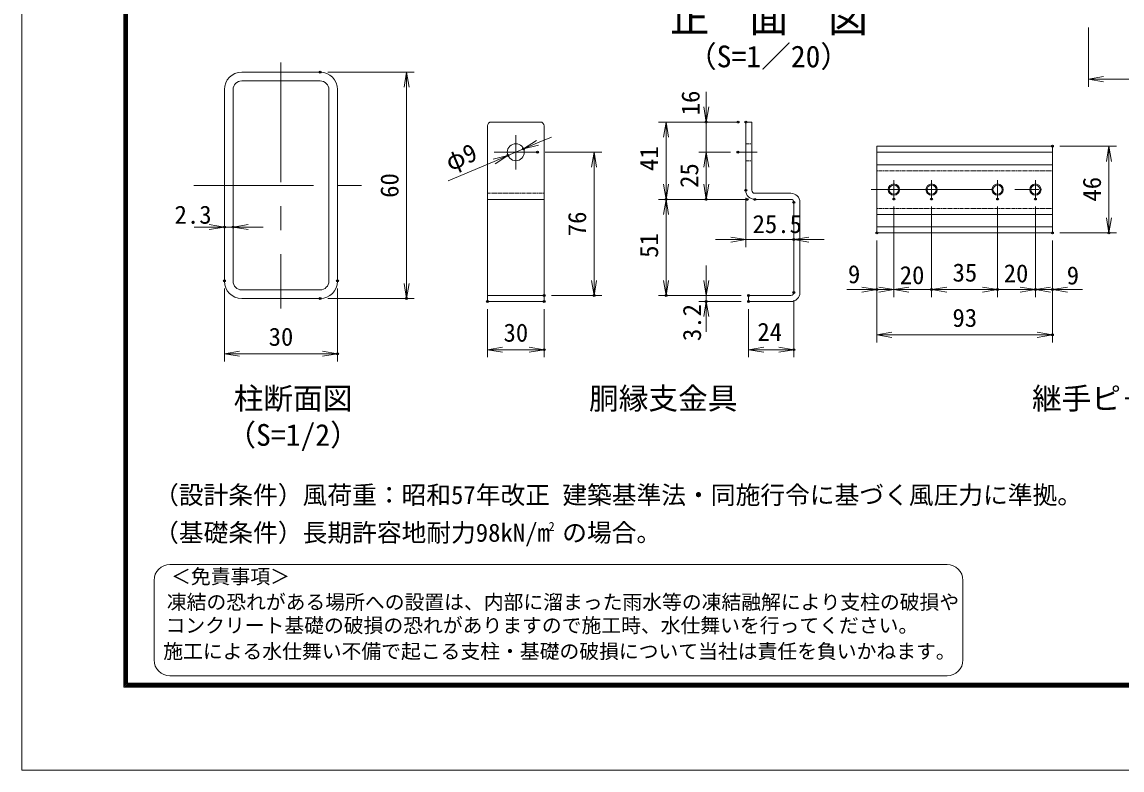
# Model space of a CAD drawing. Units: millimetres, scale not verified, with parts at other scales. Extents: x -4200 to 4200, y -2970 to 2970.
# Drawn here: x -4200 to -1285, y -2970 to -987 of the extents above; entities that cross this region are included whole.
import ezdxf
from ezdxf.enums import TextEntityAlignment as Align

# ---------------------------------------------------------------- set-up
doc = ezdxf.new("R2010")
doc.units = ezdxf.units.MM
doc.header["$LTSCALE"] = 10
doc.header["$PDMODE"] = 32
doc.header["$PDSIZE"] = 5
doc.linetypes.add('USER1', pattern=[50.8, 31.75, -6.35, 6.35, -6.35])
doc.linetypes.add('USER2', pattern=[0.375, 0.25, -0.125])
for name, color, linetype, lineweight in [('0-0_D-TTL-TXT', 7, 'Continuous', 18), ('0-1_D-BMK', 2, 'USER1', 13), ('0-2_D-STR3', 3, 'Continuous', 13), ('0-3_D-STR-DIM', 7, 'Continuous', 13), ('0-4_0', 7, 'Continuous', 18), ('0-7_D-STR1', 1, 'Continuous', 18), ('0-8_D-TTL', 7, 'Continuous', 18)]:
    doc.layers.add(name, color=color, linetype=linetype, lineweight=lineweight)
doc.layers.add('0-5_Defpoints', color=253, linetype='Continuous')
doc.styles.add('ＭＳ ゴシック', font='')
doc.styles.get('ＭＳ ゴシック').set_extended_font_data('MS Gothic')

# ---------------------------------------------------------------- blocks, each defined once
blk = doc.blocks.new('_Open')
at = {"layer": '0-4_0'}
blk.add_line((-10, 1.667), (0, 0), dxfattribs=at)
blk.add_lwpolyline([(-10, -1.667), (0, 0), (-10, 0)], dxfattribs=at)

msp = doc.modelspace()

# ---------------------------------------------------------------- linework, layer by layer
at = {"layer": '0-0_D-TTL-TXT', "color": 2}
for p, q in [((-1748.51, -2425.23), (-3808.16, -2425.23)), ((-3850.27, -2467.34), (-3850.27, -2677.89)), ((-1706.4, -2677.89), (-1706.4, -2467.34)), ((-3808.16, -2720), (-1748.51, -2720))]:
    msp.add_line(p, q, dxfattribs=at)
for centre, start, end in [((-3808.16, -2467.34), 90, 180), ((-1748.51, -2467.34), 0, 90), ((-3808.16, -2677.89), 180, 270), ((-1748.51, -2677.89), 270, 0)]:
    msp.add_arc(centre, 42.11, start, end, dxfattribs=at)
at = {"layer": '0-1_D-BMK'}
for p, q in [((-3513.94, -1094.01), (-3513.94, -1745.99)), ((-2891.48, -1286.47), (-2891.48, -1377.57)), ((-2833.98, -1332.02), (-2948.98, -1332.02)), ((-2302.63, -1332.02), (-2251.69, -1332.02)), ((-3744.94, -1420), (-3282.94, -1420)), ((-1889.44, -1406.23), (-1889.44, -1456.23)), ((-1789.44, -1406.23), (-1789.44, -1456.23)), ((-1614.44, -1406.23), (-1614.44, -1456.23)), ((-1514.44, -1406.23), (-1514.44, -1456.23)), ((-1949.44, -1431.23), (-1454.44, -1431.23))]:
    msp.add_line(p, q, dxfattribs=at)
at = {"layer": '0-2_D-STR3'}
for p, q in [((-2956.48, -1252.02), (-2826.48, -1252.02)), ((-2281.94, -1252.02), (-2281.94, -1433.02)), ((-2281.94, -1252.02), (-2265.94, -1252.02)), ((-2265.94, -1252.02), (-2265.94, -1433.02)), ((-2966.48, -1262.02), (-2966.48, -1728.02)), ((-2816.48, -1262.02), (-2816.48, -1728.02)), ((-1934.44, -1316.23), (-1934.44, -1546.23)), ((-1934.44, -1316.23), (-1469.44, -1316.23)), ((-1934.44, -1332.23), (-1469.44, -1332.23)), ((-1469.44, -1316.23), (-1469.44, -1546.23)), ((-1469.44, -1365.23), (-1934.44, -1365.23)), ((-2966.48, -1457.02), (-2816.48, -1457.02)), ((-2257.94, -1441.02), (-2162.44, -1441.02)), ((-2257.94, -1457.02), (-2162.44, -1457.02)), ((-2154.44, -1465.02), (-2154.44, -1704.02)), ((-2138.44, -1465.02), (-2138.44, -1704.02)), ((-1469.44, -1497.23), (-1934.44, -1497.23)), ((-1934.44, -1530.23), (-1469.44, -1530.23)), ((-1934.44, -1546.23), (-1469.44, -1546.23)), ((-2966.48, -1712.02), (-2816.48, -1712.02)), ((-2274.44, -1712.02), (-2162.44, -1712.02)), ((-2274.44, -1712.02), (-2274.44, -1728.02)), ((-2966.48, -1728.02), (-2816.48, -1728.02)), ((-2274.44, -1728.02), (-2162.44, -1728.02))]:
    msp.add_line(p, q, dxfattribs=at)
at = {"layer": '0-2_D-STR3', "linetype": 'USER2'}
for p, q in [((-2281.94, -1309.52), (-2265.94, -1309.52)), ((-2281.94, -1354.52), (-2265.94, -1354.52)), ((-1469.44, -1381.23), (-1934.44, -1381.23)), ((-2966.48, -1441.02), (-2816.48, -1441.02)), ((-1469.44, -1481.23), (-1934.44, -1481.23))]:
    msp.add_line(p, q, dxfattribs=at)
at = {"layer": '0-2_D-STR3'}
for centre, radius in [((-2891.48, -1332.02), 22.5), ((-1889.44, -1431.23), 15), ((-1889.44, -1431.23), 12.29), ((-1789.44, -1431.23), 15), ((-1789.44, -1431.23), 12.29), ((-1614.44, -1431.23), 15), ((-1614.44, -1431.23), 12.29), ((-1514.44, -1431.23), 15), ((-1514.44, -1431.23), 12.29)]:
    msp.add_circle(centre, radius, dxfattribs=at)
for centre, radius, start, end in [((-2956.48, -1262.02), 10, 90, 180), ((-2826.48, -1262.02), 10, 0, 90), ((-2257.94, -1433.02), 24, 180, 270), ((-2257.94, -1433.02), 8, 180, 270), ((-2162.44, -1465.02), 24, 0, 90), ((-2162.44, -1465.02), 8, 0, 90), ((-2162.44, -1704.02), 8, 270, 0), ((-2162.44, -1704.02), 24, 270, 0)]:
    msp.add_arc(centre, radius, start, end, dxfattribs=at)
at = {"layer": '0-3_D-STR-DIM'}
for p, q in [((-1373.41, -1001.08), (-1373.41, -1158.4)), ((-3389.94, -1120), (-3161.07, -1120)), ((-3181.07, -1120), (-3181.07, -1720)), ((-1373.41, -1138.4), (-1073.41, -1138.4)), ((-2386.68, -1212.02), (-2386.68, -1172.02)), ((-2321.94, -1252.02), (-2513.15, -1252.02)), ((-2493.15, -1252.02), (-2493.15, -1457.02)), ((-2301.94, -1252.02), (-2406.68, -1252.02)), ((-2386.68, -1332.02), (-2386.68, -1252.02)), ((-2833.97, -1307.54), (-2797.17, -1291.87)), ((-2912.18, -1340.83), (-2870.77, -1323.2)), ((-2813.98, -1332.02), (-2663.84, -1332.02)), ((-2683.84, -1332.02), (-2683.84, -1712.02)), ((-2322.63, -1332.02), (-2406.68, -1332.02)), ((-2322.63, -1332.02), (-2406.68, -1332.02)), ((-2386.68, -1332.02), (-2386.68, -1457.02)), ((-1449.44, -1316.23), (-1299.44, -1316.23)), ((-1319.44, -1316.23), (-1319.44, -1546.23)), ((-3070.34, -1408.16), (-2948.98, -1356.5)), ((-2386.68, -1372.02), (-2386.68, -1412.02)), ((-2277.94, -1457.02), (-2513.15, -1457.02)), ((-2297.94, -1457.02), (-2513.15, -1457.02)), ((-2493.15, -1457.02), (-2493.15, -1712.02)), ((-2277.94, -1457.02), (-2406.68, -1457.02)), ((-2281.94, -1453.02), (-2281.94, -1583.53)), ((-2154.44, -1485.02), (-2154.44, -1583.53)), ((-1889.44, -1476.23), (-1889.44, -1716.23)), ((-1889.44, -1476.23), (-1889.44, -1716.23)), ((-1789.44, -1476.23), (-1789.44, -1716.23)), ((-1789.44, -1476.23), (-1789.44, -1716.23)), ((-1614.44, -1476.23), (-1614.44, -1716.23)), ((-1614.44, -1476.23), (-1614.44, -1716.23)), ((-1514.44, -1476.23), (-1514.44, -1716.23)), ((-1514.44, -1476.23), (-1514.44, -1716.23)), ((-3703.94, -1530.38), (-3743.94, -1530.38)), ((-3640.94, -1530.38), (-3663.94, -1530.38)), ((-3600.94, -1530.38), (-3560.94, -1530.38)), ((-2321.94, -1563.53), (-2361.94, -1563.53)), ((-2281.94, -1563.53), (-2154.44, -1563.53)), ((-2114.44, -1563.53), (-2074.44, -1563.53)), ((-1934.44, -1566.23), (-1934.44, -1716.23)), ((-1934.44, -1566.23), (-1934.44, -1836.23)), ((-1469.44, -1566.23), (-1469.44, -1716.23)), ((-1469.44, -1566.23), (-1469.44, -1836.23)), ((-1449.44, -1546.23), (-1299.44, -1546.23)), ((-2386.68, -1672.02), (-2386.68, -1632.02)), ((-3663.94, -1693.2), (-3663.94, -1886.5)), ((-3389.94, -1720), (-3161.07, -1720)), ((-3363.94, -1693.2), (-3363.94, -1886.5)), ((-2796.48, -1712.02), (-2663.84, -1712.02)), ((-2294.44, -1712.02), (-2513.15, -1712.02)), ((-2294.44, -1712.02), (-2406.68, -1712.02)), ((-2386.68, -1712.02), (-2386.68, -1728.02)), ((-1974.44, -1696.23), (-2014.44, -1696.23)), ((-1929.44, -1696.23), (-1969.44, -1696.23)), ((-1889.44, -1696.23), (-1934.44, -1696.23)), ((-1889.44, -1696.23), (-1789.44, -1696.23)), ((-1849.44, -1696.23), (-1809.44, -1696.23)), ((-1789.44, -1696.23), (-1614.44, -1696.23)), ((-1749.44, -1696.23), (-1709.44, -1696.23)), ((-1654.44, -1696.23), (-1694.44, -1696.23)), ((-1614.44, -1696.23), (-1514.44, -1696.23)), ((-1554.44, -1696.23), (-1594.44, -1696.23)), ((-1514.44, -1696.23), (-1469.44, -1696.23)), ((-1474.44, -1696.23), (-1434.44, -1696.23)), ((-1429.44, -1696.23), (-1389.44, -1696.23)), ((-2966.48, -1748.02), (-2966.48, -1875.58)), ((-2816.48, -1748.02), (-2816.48, -1875.58)), ((-2294.44, -1728.02), (-2406.68, -1728.02)), ((-2274.44, -1748.02), (-2274.44, -1875.58)), ((-2154.44, -1724.02), (-2154.44, -1875.58)), ((-2386.68, -1768.02), (-2386.68, -1808.02)), ((-1934.44, -1816.23), (-1469.44, -1816.23)), ((-2966.48, -1855.58), (-2816.48, -1855.58)), ((-2274.44, -1855.58), (-2154.44, -1855.58)), ((-3663.94, -1866.5), (-3363.94, -1866.5))]:
    msp.add_line(p, q, dxfattribs=at)
at = {"layer": '0-5_Defpoints'}
for p in [(-3409.94, -1120), (-2386.68, -1252.02), (-2301.94, -1252.02), (-2281.94, -1252.02), (-2912.18, -1340.83), (-2870.77, -1323.2), (-2833.98, -1332.02), (-2302.63, -1332.02), (-1469.44, -1316.23), (-2493.15, -1457.02), (-2386.68, -1457.02), (-2281.94, -1433.02), (-2277.94, -1457.02), (-2257.94, -1457.02), (-1889.44, -1456.23), (-1789.44, -1456.23), (-1614.44, -1456.23), (-1514.44, -1456.23), (-2154.44, -1465.02), (-3663.94, -1530.38), (-3640.94, -1530.38), (-1934.44, -1546.23), (-1469.44, -1546.23), (-1469.44, -1546.23), (-1319.44, -1546.23), (-2154.44, -1563.53), (-3663.94, -1673.2), (-3363.94, -1673.2), (-3409.94, -1720), (-3181.07, -1720), (-2816.48, -1712.02), (-2683.84, -1712.02), (-2493.15, -1712.02), (-2274.44, -1712.02), (-2154.44, -1704.02), (-1934.44, -1696.23), (-1789.44, -1696.23), (-1614.44, -1696.23), (-1514.44, -1696.23), (-1469.44, -1696.23), (-2966.48, -1728.02), (-2816.48, -1728.02), (-2386.68, -1728.02), (-2274.44, -1728.02), (-2274.44, -1728.02), (-1469.44, -1816.23), (-3363.94, -1866.5), (-2816.48, -1855.58), (-2154.44, -1855.58)]:
    msp.add_point(p, dxfattribs=at)
at = {"layer": '0-7_D-STR1'}
for p, q in [((-3617.94, -1120), (-3409.94, -1120)), ((-3663.94, -1166), (-3663.94, -1674)), ((-3640.94, -1166), (-3640.94, -1674)), ((-3617.94, -1143), (-3409.94, -1143)), ((-3386.94, -1166), (-3386.94, -1674)), ((-3363.94, -1166), (-3363.94, -1674)), ((-3617.94, -1697), (-3409.94, -1697)), ((-3617.94, -1720), (-3409.94, -1720))]:
    msp.add_line(p, q, dxfattribs=at)
for centre, radius, start, end in [((-3617.94, -1166), 46, 90, 180), ((-3409.94, -1166), 46, 0, 90), ((-3617.94, -1166), 23, 90, 180), ((-3409.94, -1166), 23, 0, 90), ((-3617.94, -1674), 46, 180, 270), ((-3617.94, -1674), 23, 180, 270), ((-3409.94, -1674), 23, 270, 0), ((-3409.94, -1674), 46, 270, 0)]:
    msp.add_arc(centre, radius, start, end, dxfattribs=at)
at = {"layer": '0-8_D-TTL'}
for points in [[(-4200.27, -2970), (4199.73, -2970), (4199.73, 2970), (-4200.27, 2970)], [(-3930.27, 2750), (3929.73, 2750), (3929.73, -2750), (-3930.27, -2750)], [(-3927.77, 2747.5), (3927.23, 2747.5), (3927.23, -2747.5), (-3927.77, -2747.5)], [(-3925.27, 2745), (3924.73, 2745), (3924.73, -2745), (-3925.27, -2745)], [(-3922.77, 2742.5), (3922.23, 2742.5), (3922.23, -2742.5), (-3922.77, -2742.5)], [(-3920.27, 2740), (3919.73, 2740), (3919.73, -2740), (-3920.27, -2740)]]:
    msp.add_lwpolyline(points, close=True, dxfattribs=at)

# ---------------------------------------------------------------- block references
at = {"layer": '0-3_D-STR-DIM', "xscale": 4, "yscale": 4}
for p, rotation in [((-3181.07, -1120), 90), ((-1373.41, -1138.4), 180), ((-2386.68, -1252.02), 270), ((-2493.15, -1252.02), 90), ((-2870.77, -1323.2), 203.06027), ((-2912.18, -1340.83), 23.06027), ((-2683.84, -1332.02), 90), ((-2386.68, -1332.02), 90), ((-2386.68, -1332.02), 90), ((-1319.44, -1316.23), 90), ((-2493.15, -1457.02), 270), ((-2386.68, -1457.02), 270), ((-2493.15, -1457.02), 90), ((-1319.44, -1546.23), 270), ((-3640.94, -1530.38), 180), ((-2154.44, -1563.53), 180), ((-3181.07, -1720), 270), ((-2683.84, -1712.02), 270), ((-2493.15, -1712.02), 270), ((-2386.68, -1712.02), 270), ((-1889.44, -1696.23), 180), ((-1789.44, -1696.23), 180), ((-1789.44, -1696.23), 180), ((-1514.44, -1696.23), 180), ((-1469.44, -1696.23), 180), ((-2386.68, -1728.02), 90), ((-1934.44, -1816.23), 180), ((-3663.94, -1866.5), 180), ((-2966.48, -1855.58), 180), ((-2274.44, -1855.58), 180)]:
    msp.add_blockref('_Open', p, dxfattribs=dict(at, rotation=rotation))
for p in [(-3663.94, -1530.38), (-2281.94, -1563.53), (-1934.44, -1696.23), (-1889.44, -1696.23), (-1614.44, -1696.23), (-1614.44, -1696.23), (-1514.44, -1696.23), (-1469.44, -1816.23), (-3363.94, -1866.5), (-2816.48, -1855.58), (-2154.44, -1855.58)]:
    msp.add_blockref('_Open', p, dxfattribs=at)

# ---------------------------------------------------------------- texts
at = {"layer": '0-0_D-TTL-TXT', "style": 'ＭＳ ゴシック'}
for s, height, p in [('正\u3000面\u3000図', 76.98, (-2483.31, -1036.83)), ('（S=1／20）', 57.7, (-2437.82, -1124.3)), ('柱断面図', 57.7, (-3639.19, -2031.1)), ('胴縁支金具', 57.7, (-2697.48, -2031.1)), ('継手ピ－ス', 57.7, (-1523.39, -2031.1)), ('（S=1/2）', 57.7, (-3658.68, -2127.74)), ('（設計条件）風荷重：昭和57年改正 建築基準法・同施行令に基づく風圧力に準拠。', 48.09, (-3850.27, -2279.25)), ('（基礎条件）長期許容地耐力98kN/m の場合。', 48.09, (-3850.27, -2379.25)), ('2', 24.05, (-2804.8, -2343.44)), ('＜免責事項＞ \u3000\u3000', 38.49, (-3805.04, -2487.7)), ('凍結の恐れがある場所への設置は、内部に溜まった雨水等の凍結融解により支柱の破損や', 38.49, (-3816.43, -2555.5)), ('コンクリート基礎の破損の恐れがありますので施工時、水仕舞いを行ってください。', 38.49, (-3819.89, -2617.33)), ('施工による水仕舞い不備で起こる支柱・基礎の破損について当社は責任を負いかねます。 ', 38.49, (-3825.78, -2685.97))]:
    msp.add_text(s, height=height, dxfattribs=at).set_placement(p, align=Align.BOTTOM_LEFT)
at = {"layer": '0-3_D-STR-DIM', "style": 'ＭＳ ゴシック'}
for s, rotation, p in [('16', 90, (-2389.98, -1234.15)), ('φ9', 23.06, (-3059.44, -1396.19)), ('41', 90, (-2499.9, -1381.69)), ('25', 90, (-2393.43, -1426.63)), ('60', 90, (-3187.82, -1453.01)), ('46', 90, (-1326.19, -1462.96)), ('76', 90, (-2690.59, -1554.77)), ('51', 90, (-2499.9, -1612.08)), ('3.2', 90, (-2386.18, -1832.71))]:
    msp.add_text(s, height=48.09, rotation=rotation, dxfattribs=at).set_placement(p, align=Align.BOTTOM_LEFT)
for s, p in [('2.3', (-3795.92, -1536.18)), ('25.5', (-2263.93, -1560.91)), ('9', (-2011.19, -1693.84)), ('35', (-1733.93, -1689.48)), ('20', (-1598.42, -1691.62)), ('20', (-1873.93, -1696.34)), ('9', (-1431.27, -1697.08)), ('93', (-1734.18, -1809.48)), ('30', (-3546.57, -1859.75)), ('30', (-2924.11, -1848.83)), ('24', (-2251.2, -1846.77))]:
    msp.add_text(s, height=48.09, dxfattribs=at).set_placement(p, align=Align.BOTTOM_LEFT)

doc.saveas('drawing.dxf')
